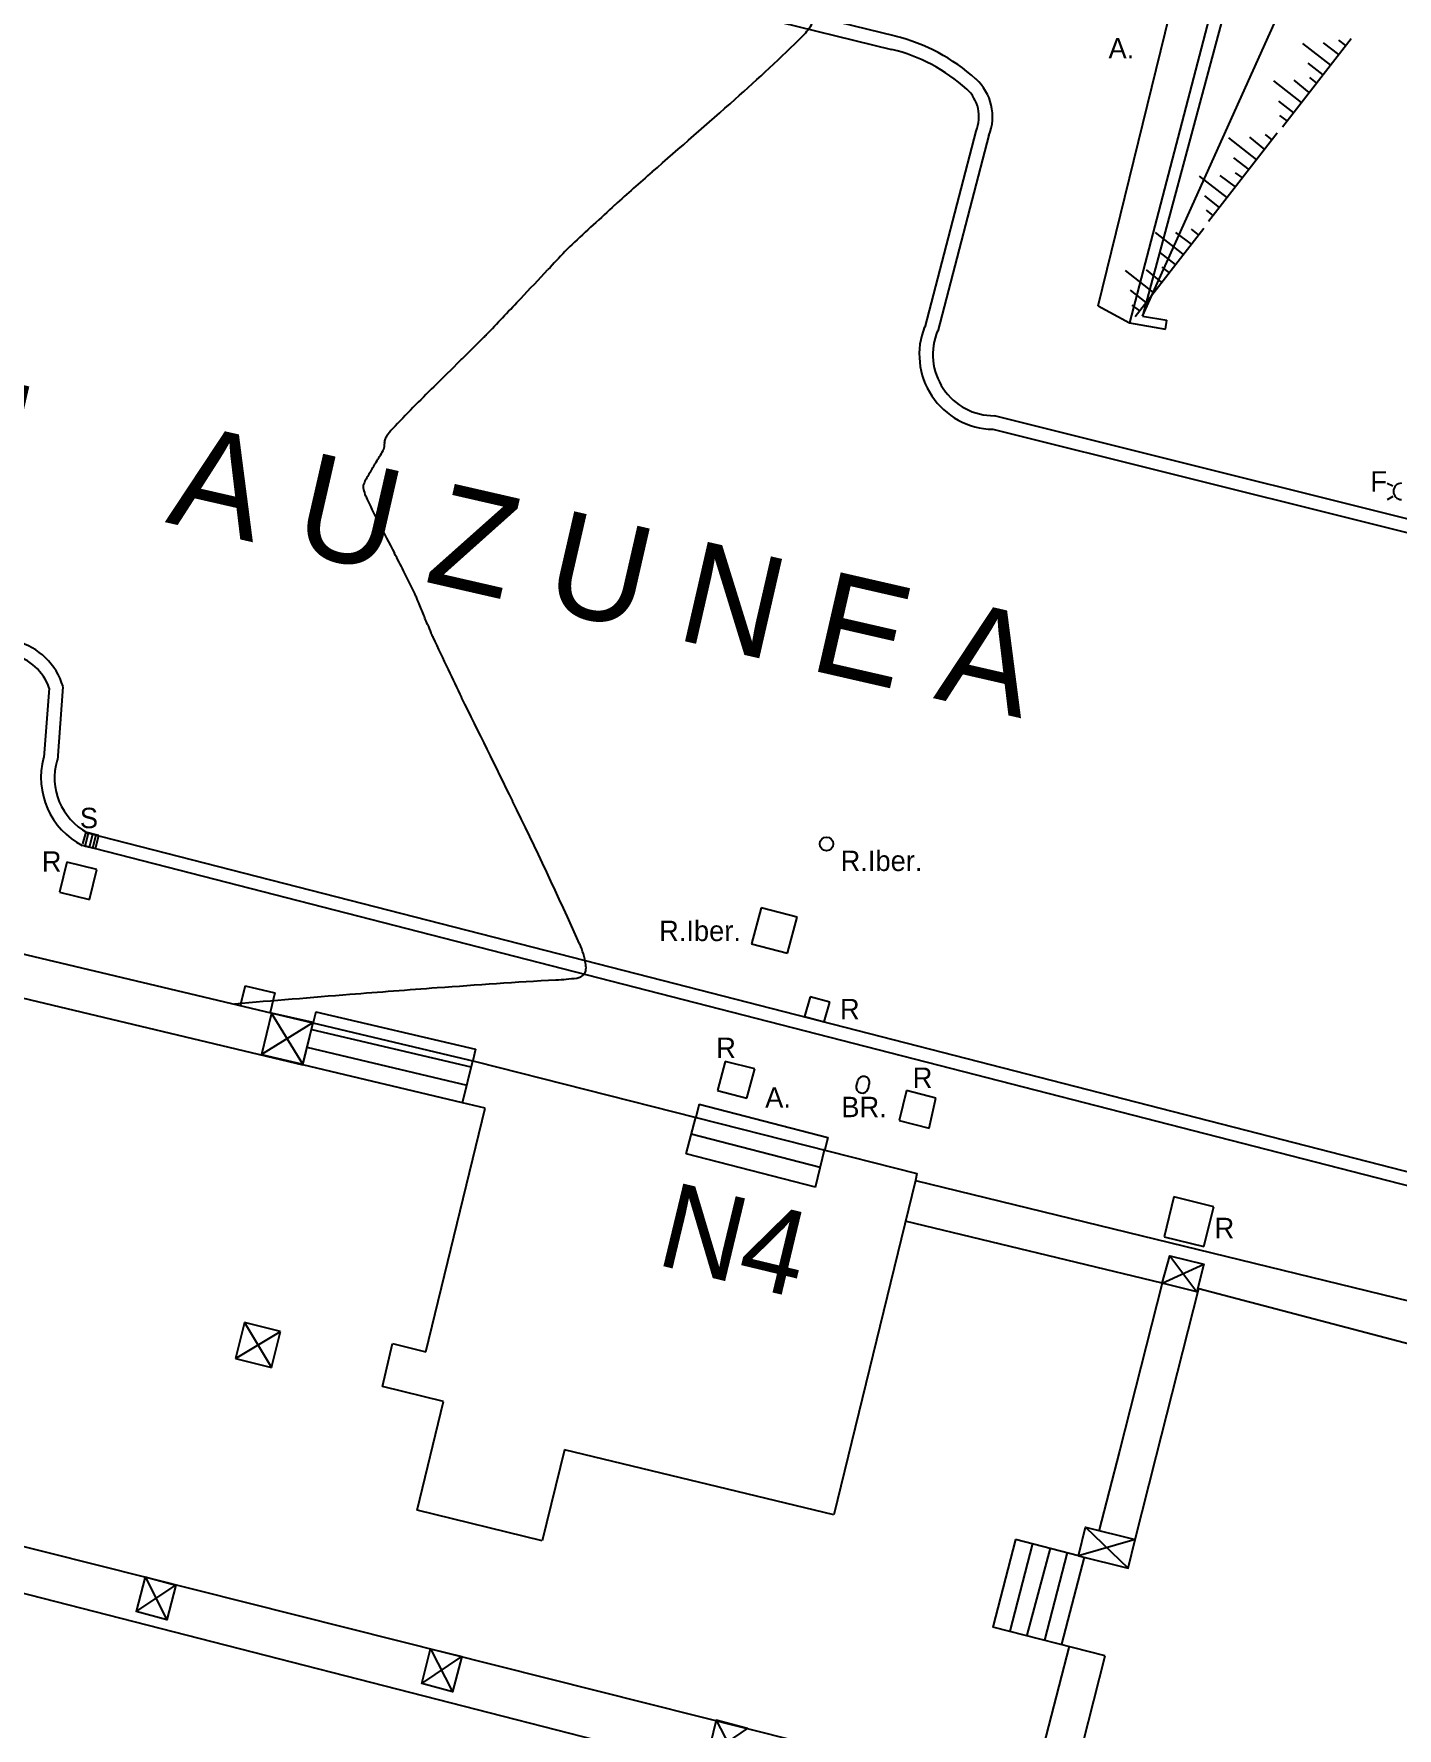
# Model space of a CAD drawing. Extents: x 0 to 560514, y 0 to 4788038.
# Drawn here: x 560342.95 to 560363.01, y 4787796.18 to 4787821.09 of the extents above; entities that cross this region are included whole.
import ezdxf

# ---------------------------------------------------------------- set-up
doc = ezdxf.new("R2010")
doc.units = 0
doc.layers.add('Nivel 7', color=7, linetype='Continuous')

msp = doc.modelspace()

# ---------------------------------------------------------------- linework, layer by layer
at = {"layer": 'Nivel 7'}
for p, q in [((560361.8, 4787827.29), (560359.07, 4787816.84)), ((560362.03, 4787827.25), (560359.26, 4787816.94)), ((560359.26, 4787816.94), (560362.88, 4787824.99)), ((560358.61, 4787817.09), (560359.75, 4787821.74)), ((560362.33, 4787821.02), (560361.32, 4787819.72)), ((560362.03, 4787820.63), (560361.62, 4787820.95)), ((560362.15, 4787820.79), (560361.92, 4787820.96)), ((560362.25, 4787820.92), (560362.15, 4787821)), ((560361.69, 4787820.66), (560361.91, 4787820.49)), ((560361.6, 4787820.08), (560361.19, 4787820.4)), ((560361.71, 4787820.23), (560361.49, 4787820.41)), ((560361.82, 4787820.37), (560361.72, 4787820.45)), ((560361.26, 4787820.1), (560361.48, 4787819.93)), ((560356.81, 4787819.66), (560356.06, 4787816.78)), ((560361.39, 4787819.81), (560361.28, 4787819.89)), ((560357, 4787819.6), (560356.25, 4787816.72)), ((560361.24, 4787819.63), (560360.23, 4787818.33)), ((560360.94, 4787819.24), (560360.53, 4787819.56)), ((560361.06, 4787819.39), (560360.84, 4787819.57)), ((560361.17, 4787819.53), (560361.07, 4787819.61)), ((560360.6, 4787819.27), (560360.83, 4787819.09)), ((560360.51, 4787818.68), (560360.1, 4787819)), ((560360.63, 4787818.84), (560360.4, 4787819.01)), ((560360.74, 4787818.97), (560360.63, 4787819.05)), ((560360.17, 4787818.71), (560360.39, 4787818.54)), ((560360.3, 4787818.42), (560360.2, 4787818.5)), ((560360.16, 4787818.23), (560359.15, 4787816.93)), ((560359.86, 4787817.85), (560359.45, 4787818.17)), ((560359.98, 4787818), (560359.75, 4787818.17)), ((560360.08, 4787818.14), (560359.98, 4787818.22)), ((560359.52, 4787817.87), (560359.74, 4787817.7)), ((560359.65, 4787817.58), (560359.55, 4787817.66)), ((560359.42, 4787817.29), (560359.01, 4787817.61)), ((560359.54, 4787817.44), (560359.32, 4787817.62)), ((560359.08, 4787817.32), (560359.31, 4787817.14)), ((560358.61, 4787817.09), (560359.07, 4787816.84)), ((560359.22, 4787817.02), (560359.11, 4787817.1)), ((560359.26, 4787816.94), (560359.62, 4787816.88)), ((560359.07, 4787816.84), (560359.6, 4787816.75)), ((560359.6, 4787816.75), (560359.62, 4787816.88)), ((560362.94, 4787814.44), (560362.86, 4787814.48)), ((560362.94, 4787814.29), (560362.86, 4787814.24)), ((560343.18, 4787811.47), (560343.1, 4787810.45)), ((560343.38, 4787811.49), (560343.3, 4787810.41)), ((560343.72, 4787809.35), (560343.67, 4787809.18)), ((560343.71, 4787809.14), (560343.76, 4787809.34)), ((560343.91, 4787809.3), (560343.72, 4787809.35)), ((560343.77, 4787809.13), (560343.82, 4787809.32)), ((560343.82, 4787809.12), (560343.87, 4787809.31)), ((560343.86, 4787809.11), (560343.91, 4787809.3)), ((560343.69, 4787809.15), (560343.86, 4787809.11)), ((560343.44, 4787808.91), (560343.33, 4787808.47)), ((560343.88, 4787808.8), (560343.44, 4787808.91)), ((560343.77, 4787808.36), (560343.88, 4787808.8)), ((560343.33, 4787808.47), (560343.77, 4787808.36)), ((560353.65, 4787808.24), (560353.51, 4787807.71)), ((560354.18, 4787808.1), (560353.65, 4787808.24)), ((560354.04, 4787807.57), (560354.18, 4787808.1)), ((560353.51, 4787807.71), (560354.04, 4787807.57)), ((560346.06, 4787807.09), (560345.99, 4787806.8)), ((560346.06, 4787807.09), (560346.5, 4787806.99)), ((560346.5, 4787806.99), (560346.43, 4787806.7)), ((560347.1, 4787806.71), (560347.06, 4787806.55)), ((560347.1, 4787806.71), (560349.45, 4787806.16)), ((560354.37, 4787806.93), (560354.29, 4787806.64)), ((560354.66, 4787806.85), (560354.37, 4787806.93)), ((560354.58, 4787806.56), (560354.66, 4787806.85)), ((560346.45, 4787806.69), (560346.3, 4787806.08)), ((560347.06, 4787806.55), (560346.3, 4787806.08)), ((560346.91, 4787805.94), (560346.45, 4787806.69)), ((560347.06, 4787806.55), (560346.45, 4787806.69)), ((560346.91, 4787805.94), (560347.06, 4787806.55)), ((560347.04, 4787806.45), (560349.38, 4787805.9)), ((560354.29, 4787806.64), (560354.58, 4787806.56)), ((560346.3, 4787806.08), (560346.91, 4787805.94)), ((560346.97, 4787806.19), (560349.32, 4787805.63)), ((560349.26, 4787805.37), (560349.41, 4787805.99)), ((560349.45, 4787806.16), (560349.41, 4787805.99)), ((560353.12, 4787805.98), (560353.01, 4787805.55)), ((560353.56, 4787805.87), (560353.12, 4787805.98)), ((560349.26, 4787805.37), (560346.91, 4787805.93)), ((560353.44, 4787805.44), (560353.56, 4787805.87)), ((560353.01, 4787805.55), (560353.44, 4787805.44)), ((560355.07, 4787805.69), (560355.05, 4787805.62)), ((560355.23, 4787805.58), (560355.24, 4787805.65)), ((560355.79, 4787805.55), (560355.68, 4787805.11)), ((560356.22, 4787805.44), (560355.79, 4787805.55)), ((560348.72, 4787801.71), (560349.59, 4787805.29)), ((560349.59, 4787805.29), (560349.26, 4787805.37)), ((560352.74, 4787805.35), (560352.69, 4787805.16)), ((560352.74, 4787805.35), (560354.63, 4787804.86)), ((560356.12, 4787805), (560356.22, 4787805.44)), ((560352.55, 4787804.62), (560352.69, 4787805.16)), ((560355.68, 4787805.11), (560356.12, 4787805)), ((560354.52, 4787804.42), (560352.62, 4787804.91)), ((560354.63, 4787804.86), (560354.59, 4787804.68)), ((560354.45, 4787804.13), (560352.55, 4787804.62)), ((560354.45, 4787804.13), (560354.59, 4787804.7)), ((560355.92, 4787804.23), (560354.72, 4787799.31)), ((560359.72, 4787803.99), (560359.58, 4787803.4)), ((560360.31, 4787803.84), (560359.72, 4787803.99)), ((560360.16, 4787803.26), (560360.31, 4787803.84)), ((560359.55, 4787802.72), (560355.77, 4787803.63)), ((560359.58, 4787803.4), (560360.16, 4787803.26)), ((560359.66, 4787803.12), (560360.16, 4787803)), ((560346.05, 4787802.14), (560345.92, 4787801.61)), ((560345.92, 4787801.61), (560346.58, 4787802.01)), ((560346.05, 4787802.14), (560346.45, 4787801.48)), ((560346.58, 4787802.01), (560346.05, 4787802.14)), ((560346.45, 4787801.48), (560346.58, 4787802.01)), ((560348.08, 4787801.2), (560348.23, 4787801.83)), ((560348.23, 4787801.83), (560348.72, 4787801.71)), ((560345.92, 4787801.61), (560346.45, 4787801.48)), ((560348.98, 4787800.98), (560348.08, 4787801.2)), ((560348.59, 4787799.38), (560348.98, 4787800.98)), ((560350.76, 4787800.27), (560350.43, 4787798.93)), ((560354.72, 4787799.31), (560350.76, 4787800.27)), ((560340.61, 4787799.4), (560357.43, 4787795.17)), ((560350.43, 4787798.93), (560348.59, 4787799.38)), ((560358.42, 4787799.13), (560359.15, 4787798.95)), ((560357.39, 4787798.95), (560357.06, 4787797.66)), ((560357.64, 4787798.89), (560357.31, 4787797.6)), ((560358.32, 4787798.71), (560357.39, 4787798.95)), ((560357.9, 4787798.82), (560357.56, 4787797.54)), ((560358.15, 4787798.76), (560357.82, 4787797.47)), ((560358.4, 4787798.69), (560358.07, 4787797.41)), ((560344.59, 4787798.4), (560344.91, 4787797.77)), ((560344.59, 4787798.4), (560345.04, 4787798.28)), ((560358.71, 4787797.24), (560357.06, 4787797.66)), ((560348.79, 4787797.34), (560349.25, 4787797.23)), ((560358.18, 4787797.38), (560357.6, 4787795.13)), ((560358.13, 4787794.94), (560358.71, 4787797.24))]:
    msp.add_line(p, q, dxfattribs=at)
for points in [[(560323.71, 4787828.92), (560324.91, 4787828.62), (560332.34, 4787826.73), (560340.71, 4787824.59), (560347.9, 4787822.75), (560355.57, 4787820.86)], [(560323.76, 4787829.11), (560324.96, 4787828.81), (560332.39, 4787826.92), (560340.76, 4787824.79), (560347.95, 4787822.94), (560355.62, 4787821.06)], [(560357.08, 4787815.48), (560365.24, 4787813.44), (560371.32, 4787811.9), (560383.33, 4787808.83), (560393.11, 4787806.32), (560399.87, 4787804.6)], [(560357.06, 4787815.28), (560365.19, 4787813.25), (560371.27, 4787811.7), (560383.28, 4787808.63), (560393.06, 4787806.13), (560399.82, 4787804.41), (560399.93, 4787804.38)], [(560343.74, 4787809.34), (560352.02, 4787807.22), (560364.35, 4787804.05), (560365.76, 4787803.73), (560371.7, 4787802.24), (560382.73, 4787799.47), (560390.89, 4787797.39), (560394.19, 4787796.56)], [(560343.67, 4787809.16), (560351.97, 4787807.03), (560364.3, 4787803.86), (560365.71, 4787803.54), (560371.65, 4787802.05), (560382.68, 4787799.28), (560390.84, 4787797.19), (560394.12, 4787796.37)], [(560341.66, 4787803.28), (560342.68, 4787806.94), (560346.91, 4787805.93), (560347.06, 4787806.55)], [(560359.55, 4787802.72), (560359.66, 4787803.12), (560360.06, 4787802.59), (560359.55, 4787802.72), (560360.16, 4787803), (560360.06, 4787802.59)], [(560359.55, 4787802.72), (560358.92, 4787800.25), (560358.62, 4787799.07)], [(560359.15, 4787798.95), (560359.46, 4787800.17), (560360.09, 4787802.64), (560364.43, 4787801.5)], [(560358.32, 4787798.71), (560358.42, 4787799.13), (560359.05, 4787798.53), (560359.15, 4787798.95), (560358.32, 4787798.71), (560359.05, 4787798.53)], [(560344.59, 4787798.4), (560344.46, 4787797.89), (560345.04, 4787798.28), (560344.91, 4787797.77), (560344.46, 4787797.89)], [(560348.66, 4787796.83), (560348.79, 4787797.34), (560349.11, 4787796.71), (560348.66, 4787796.83), (560349.25, 4787797.23), (560349.11, 4787796.71)], [(560352.99, 4787796.29), (560353.32, 4787795.66), (560352.86, 4787795.77), (560353.45, 4787796.17), (560352.99, 4787796.29), (560352.86, 4787795.77)]]:
    msp.add_lwpolyline(points, dxfattribs=at)
msp.add_lwpolyline([(560394.79, 4787794.34), (560393.64, 4787789.72), (560392.56, 4787785.63), (560388.56, 4787786.58), (560377.25, 4787789.43), (560365.1, 4787792.46), (560351.6, 4787795.9), (560339.97, 4787798.88), (560342.25, 4787807.69), (560349.45, 4787805.98), (560355.94, 4787804.33), (560355.92, 4787804.23), (560366.93, 4787801.54), (560372.01, 4787800.24), (560373.41, 4787799.89), (560376.93, 4787798.93), (560384.35, 4787797.11)], close=True, dxfattribs=at)
msp.add_circle((560354.612, 4787809.179), 0.1, dxfattribs=at)
for centre, radius, start, end in [((560353.755, 4787821.584), 0.729, 314.5999, 332.7156), ((560336.136, 4787839.452), 25.823, 311.5676, 314.5999), ((560354.964, 4787818.386), 2.751, 47.9111, 76.1911), ((560354.964, 4787818.386), 2.551, 47.911, 76.1911), ((560356.308, 4787819.874), 0.747, 338.1853, 47.9111), ((560356.308, 4787819.874), 0.547, 337.2708, 47.8662), ((560266.939, 4787917.479), 130.113, 310.85236, 311.56764), ((560369.376, 4787799.023), 26.492, 130.8524, 132.4376), ((560413.211, 4787751.081), 91.453, 132.43745, 132.97809), ((560352.56, 4787816.171), 2.486, 132.9781, 136.2575), ((560369.344, 4787800.108), 25.717, 136.2576, 137.0693), ((560302.715, 4787862.09), 65.283, 316.55975, 317.06923), ((559923.433, 4788221.264), 587.644, 316.491928, 316.559767), ((560345.852, 4787820.383), 5.285, 314.8193, 315.3249), ((560348.197, 4787818.064), 1.986, 315.3266, 316.4929), ((560357.078, 4787816.377), 1.101, 158.2995, 268.9123), ((560357.077, 4787816.377), 0.901, 157.4006, 270.379), ((560164.32, 4788003.057), 262.819, 314.74854, 314.82027), ((560710.322, 4787449.462), 514.733, 134.5492, 134.60994), ((560315.693, 4787850.35), 47.8, 314.5493, 314.7487), ((560367.504, 4787796.979), 26.582, 134.6099, 136.4774), ((560348.419, 4787814.997), 0.327, 147.796, 157.7912), ((560348.756, 4787814.784), 0.726, 136.4776, 147.7962), ((560346.293, 4787815.924), 2.037, 329.0041, 331.8996), ((560347.844, 4787815.096), 0.278, 331.9004, 339.7397), ((560347.944, 4787815.059), 0.172, 339.7359, 344.7623), ((560350.052, 4787815.008), 1.944, 177.5202, 177.8906), ((560348.162, 4787815.078), 0.0527, 177.9054, 180.1554), ((560350.475, 4787815.083), 2.366, 180.1304, 180.2049), ((560348.113, 4787815.074), 0.00331, 180.4986, 182.4901), ((560348.386, 4787815.085), 0.277, 182.2053, 184.1985), ((560348.194, 4787815.088), 0.0845, 157.7907, 177.5192), ((560345.457, 4787814.911), 2.657, 3.0978, 3.3059), ((560339.472, 4787814.587), 8.651, 3.0109, 3.0992), ((560348.076, 4787815.023), 0.0351, 344.7709, 355.9002), ((560347.655, 4787815.018), 0.456, 2.617, 3.0013), ((560348.089, 4787815.038), 0.0225, 0.0409, 2.6443), ((560347.257, 4787815.037), 0.855, 359.5978, 0.0206), ((560348.032, 4787815.032), 0.0795, 357.1128, 359.6017), ((560347.779, 4787815.045), 0.333, 355.8931, 357.1101), ((560361.841, 4787806.155), 16.324, 148.5373, 148.8542), ((560332.052, 4787824.376), 18.596, 328.5561, 328.8343), ((560326.136, 4787827.953), 25.51, 328.8359, 328.9471), ((560267.889, 4787863.029), 93.503, 328.94505, 329.00303), ((560347.851, 4787814.437), 0.0546, 163.6567, 182.8519), ((560348.037, 4787814.446), 0.241, 182.8527, 191.949), ((560348.05, 4787814.378), 0.263, 158.525, 163.6576), ((560348.04, 4787814.382), 0.252, 153.2826, 158.5242), ((560350.109, 4787813.341), 2.568, 151.6489, 153.2834), ((560348.622, 4787814.143), 0.879, 148.8537, 151.6482), ((560363.07, 4787814.363), 0.12, 89.9882, 269.9882), ((560348.291, 4787814.5), 0.501, 191.9489, 204.2346), ((560355.445, 4787817.72), 8.346, 204.2347, 207.2393), ((560382.32, 4787831.556), 38.574, 207.2393, 207.9888), ((560336.927, 4787807.431), 12.832, 26.6894, 27.9888), ((560311.088, 4787794.441), 41.752, 26.2091, 26.6893), ((560347.8, 4787812.513), 0.834, 22.8114, 26.2098), ((560340.571, 4787809.473), 8.676, 22.4016, 22.8109), ((560261.835, 4787777.018), 93.838, 22.27687, 22.40132), ((560310.893, 4787797.115), 40.823, 21.9974, 22.277), ((560365.46, 4787819.158), 18.028, 201.9972, 202.418), ((560350.331, 4787812.917), 1.662, 202.4186, 204.9028), ((560428.591, 4787849.248), 87.944, 204.90233, 205.24381), ((560342.453, 4787811.217), 0.77, 19.2252, 75.5464), ((560342.453, 4787811.217), 0.97, 16.5735, 75.5377), ((560368.736, 4787821.027), 21.769, 205.244, 206.4486), ((560081.153, 4787677.966), 299.432, 26.12374, 26.4485), ((560344.182, 4787810.153), 1.123, 164.8939, 242.6528), ((560344.182, 4787810.153), 0.924, 163.7511, 241.2786), ((560291.331, 4787781.039), 65.34, 24.08864, 26.12374), ((560349.882, 4787807.216), 1.205, 9.0582, 24.0887), ((560350.359, 4787811.667), 4.498, 273.4875, 277.3949), ((560350.914, 4787807.389), 0.185, 277.395, 297.6275), ((560350.918, 4787807.382), 0.176, 297.6274, 318.3294), ((560350.981, 4787807.326), 0.0914, 318.3297, 351.1656), ((560350.773, 4787807.358), 0.302, 351.1652, 9.058), ((560375.105, 4787461.015), 347.039, 94.54527, 94.8267), ((560363.307, 4787609.429), 198.157, 94.17286, 94.54528), ((560359.525, 4787661.258), 146.19, 93.48756, 94.17282), ((560355.156, 4787805.67), 0.09, 345.6057, 165.6057), ((560355.138, 4787805.603), 0.09, 165.6057, 345.6057)]:
    msp.add_arc(centre, radius, start, end, dxfattribs=at)

# ---------------------------------------------------------------- texts
for s, height, rotation, p in [('A.', 0.3, 359.9935, (560358.76, 4787820.73)), ('Z U B I M U S U    A U Z U N E A', 1.5, 347.0965, (560328.69, 4787817.62)), ('F', 0.3, 359.9935, (560362.61, 4787814.36)), ('S', 0.3, 359.9935, (560343.63, 4787809.41)), ('R', 0.3, 359.9935, (560343.07, 4787808.77)), ('R.Iber.', 0.3, 359.9935, (560354.82, 4787808.78)), ('R.Iber.', 0.3, 359.9935, (560352.15, 4787807.75)), ('R', 0.3, 359.9935, (560354.81, 4787806.6)), ('R', 0.3, 359.9935, (560352.99, 4787806.03)), ('R', 0.3, 359.9935, (560355.88, 4787805.59)), ('A.', 0.3, 359.9935, (560353.71, 4787805.3)), ('BR.', 0.3, 359.9935, (560354.83, 4787805.16)), ('N4', 1.25, 346.4844, (560352.08, 4787803)), ('R', 0.3, 359.9935, (560360.32, 4787803.38))]:
    msp.add_text(s, height=height, rotation=rotation, dxfattribs=at).set_placement(p)

doc.saveas('drawing.dxf')
